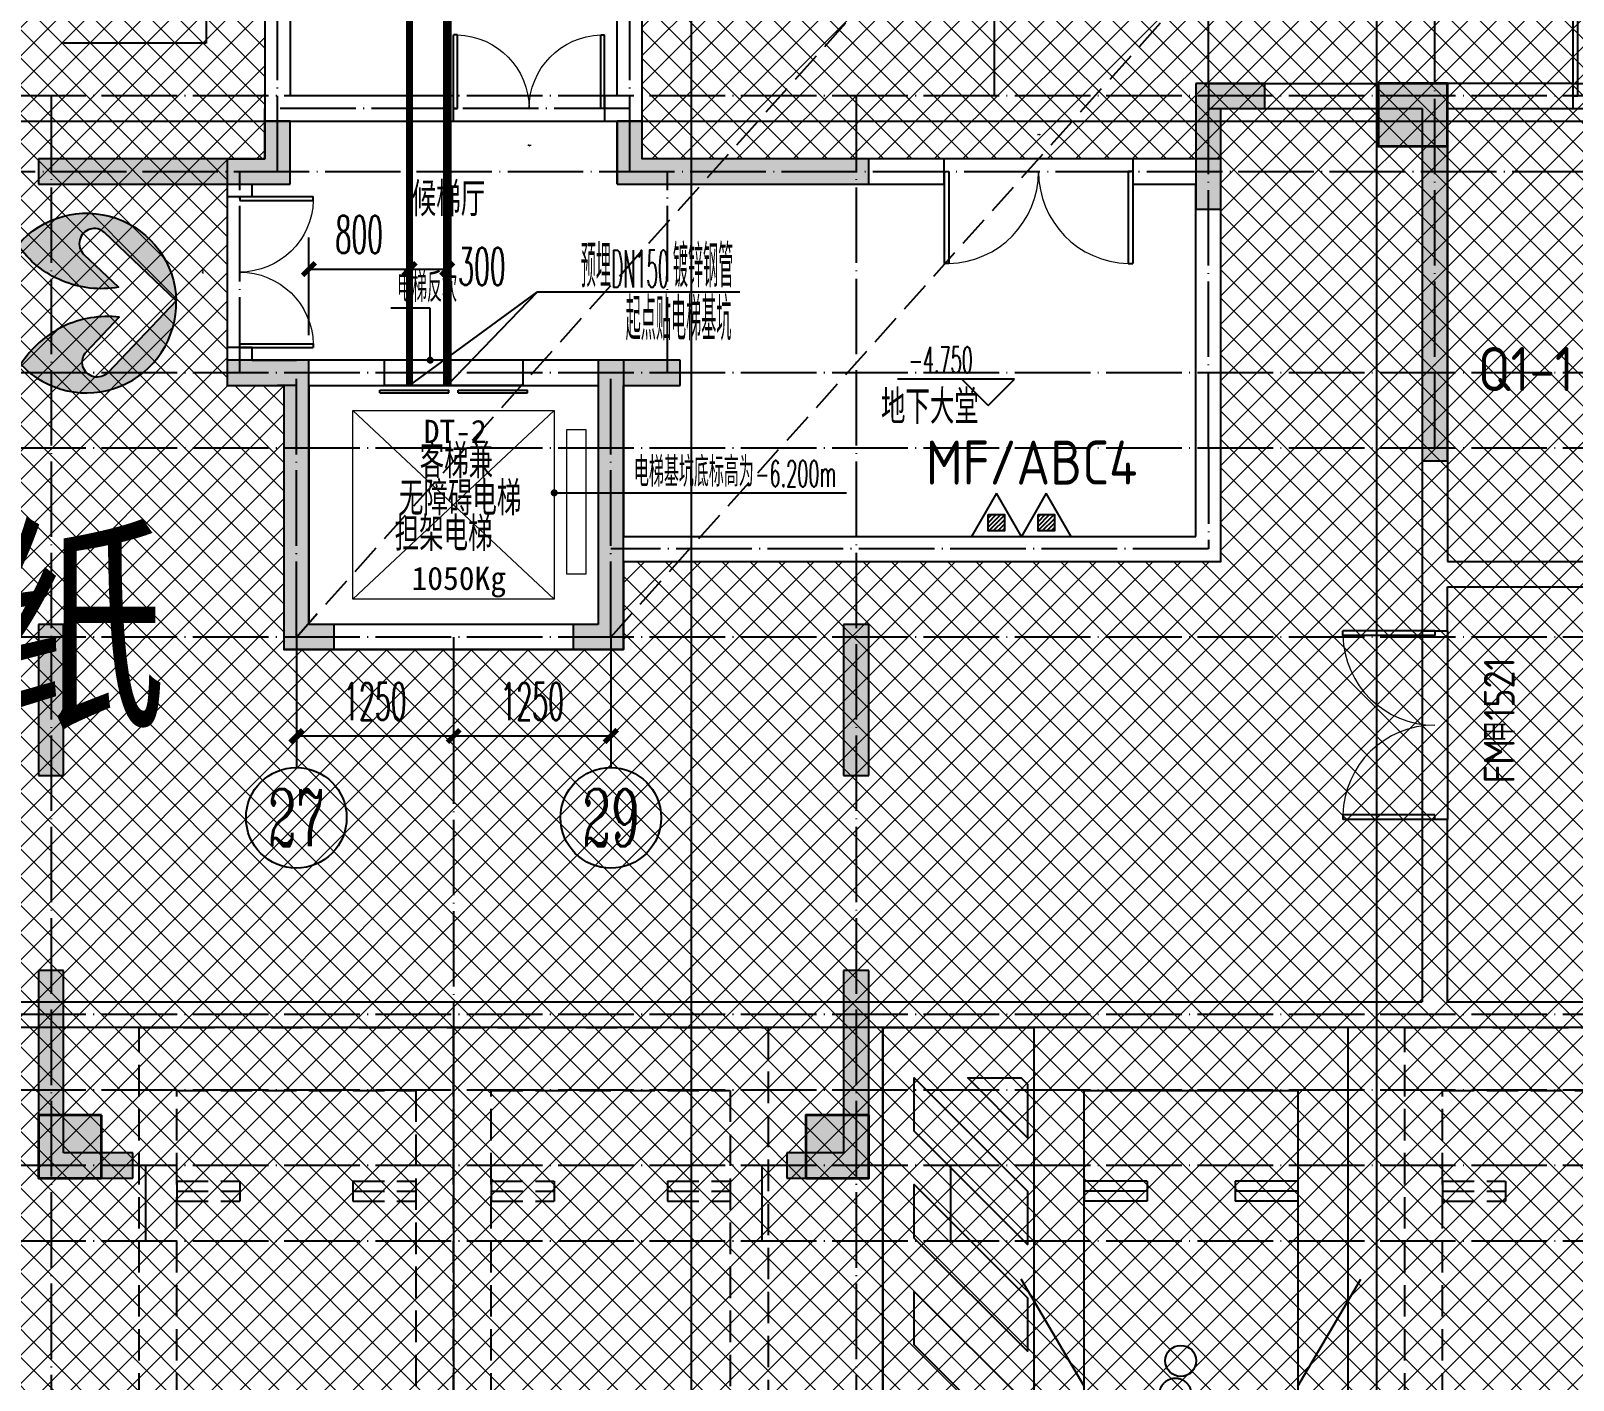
# Model space of a CAD drawing. Extents: x 27938 to 1507990, y 110129 to 923079.
# Drawn here: x 695050 to 707311, y 661256 to 671979 of the extents above; entities that cross this region are included whole.
import ezdxf
from ezdxf.enums import TextEntityAlignment as Align
from ezdxf.xclip import XClip

# ---------------------------------------------------------------- set-up
doc = ezdxf.new("R2010")
doc.units = 0
doc.header["$LTSCALE"] = 1000
doc.header["$MEASUREMENT"] = 0
doc.header["$XCLIPFRAME"] = 0
for name, pattern in [('__DASH', [0.35, 0.25, -0.1]), ('DASH', [0.35, 0.25, -0.1]), ('DOTE', [2.4200000000000004, 2, -0.2, 0.02, -0.2])]:
    doc.linetypes.add(name, pattern=pattern)
for name, color, linetype in [('----建筑底图', 8, 'Continuous'), ('0-R疏散口', 20, 'Continuous'), ('AXIS', 3, 'Continuous'), ('AXIS_TEXT', 7, 'Continuous'), ('COLUMN', 9, 'Continuous'), ('DIM_ELEV', 3, 'Continuous'), ('DIM_LEAD', 3, 'Continuous'), ('DIM_不分区消火栓', 1, 'Continuous'), ('DIM_废水', 31, 'Continuous'), ('DOOR_FIRE', 4, 'Continuous'), ('DOOR_FIRE_TEXT', 7, 'Continuous'), ('DOTE', 1, 'Continuous'), ('EQUIP_消防', 7, 'Continuous'), ('EQUIP_灭火器', 7, 'Continuous'), ('HS-A-停车位（标准）', 9, 'Continuous'), ('HS-A-停车场-无障碍', 85, 'Continuous'), ('HS-A-墙-砖', 2, 'Continuous'), ('PIPE-废水', 31, 'TG_F'), ('PUB_HATCH', 8, 'Continuous'), ('PUB_TEXT', 4, 'Continuous'), ('text', 7, 'Continuous'), ('TEXT_灭火器', 7, 'Continuous'), ('TWT_DIM', 3, 'Continuous'), ('WALL', 9, 'Continuous'), ('WINDOW', 4, 'Continuous'), ('疏散口', 20, 'Continuous')]:
    doc.layers.add(name, color=color, linetype=linetype)
for name, color, linetype, lineweight in [('3.5方案汇报，与郭总、侯月琴确定户型_t8$0$STAIR', 2, 'Continuous', 18), ('填充', 251, 'Continuous', 5), ('砼柱', 2, 'Continuous', 35)]:
    doc.layers.add(name, color=color, linetype=linetype, lineweight=lineweight)
doc.styles.add('_TCH_AXIS', font='COMPLEX', dxfattribs={"bigfont": 'GBCBIG'})
doc.styles.add('_TCH_DIM', font='SIMPLEX.shx', dxfattribs={"width": 0.7, "bigfont": 'GBCBIG.shx'})
doc.styles.add('_TCH_DIM_T3', font='SIMPLEX.shx', dxfattribs={"width": 0.4941176470588236, "bigfont": 'GBCBIG.shx'})
doc.styles.add('_TCH_WINDOW', font='SIMPLEX.shx', dxfattribs={"width": 0.7, "height": 3.5, "bigfont": 'GBCBIG.shx'})
doc.styles.add('COMPLEX', font='COMPLEX')
doc.styles.get("Standard").update_dxf_attribs({"font": 'gbenor.shx', "bigfont": 'gbcbig.shx'})
doc.styles.add('TG_LINETYPE', font='SIMPLEX', dxfattribs={"width": 0.8, "height": 3, "bigfont": 'HZTXT'})
doc.styles.add('黑体', font='simhei.ttf')
doc.linetypes.add('TG_F', pattern='A,2,-0.3,["F",TG_LINETYPE,S=0.1,R=0,X=-0.23,Y=-0.15],0', length=2.3)
doc.dimstyles.new('_TCH_ARCH&&100', dxfattribs={"dimtxt": 297.5, "dimasz": 100, "dimexe": 250, "dimexo": 300, "dimgap": 126.25, "dimtad": 1, "dimdec": 0, "dimzin": 0, "dimdsep": 46, "dimtxsty": '_TCH_DIM_T3', "dimblk": 'ARCHTICK', "dimcen": 0.09, "dimclrt": 4, "dimazin": 2, "dimtfac": 1, "dimtdec": 0, "dimtix": 1, "dimtmove": 2, "dimatfit": 3, "dimfxl": 100, "dimtolj": 1, "dimtzin": 0, "dimarcsym": 0})
doc.dimstyles.new('_TWT_ARCH&&100', dxfattribs={"dimtxt": 297.5, "dimasz": 100, "dimexe": 250, "dimexo": 300, "dimgap": 126.25, "dimtad": 1, "dimdec": 0, "dimzin": 0, "dimdsep": 46, "dimtxsty": '_TCH_DIM_T3', "dimblk": 'ARCHTICK', "dimcen": 0.09, "dimclrt": 7, "dimazin": 2, "dimtfac": 1, "dimtdec": 0, "dimtix": 1, "dimtmove": 2, "dimatfit": 3, "dimfxl": 1, "dimtolj": 1, "dimtzin": 0, "dimarcsym": 0})

# ---------------------------------------------------------------- blocks, each defined once
blk = doc.blocks.new('A$C25A378E3')
at = {"layer": 'HS-A-停车位（标准）', "color": 0, "linetype": 'DASH'}
for p, q in [((299.9288666398497, 4280.200665866025), (299.9276344913524, 4120.200664976728)), ((299.9282505712472, 4200.200665451237), (799.9279646449722, 4200.00894667895)), ((299.9288666398497, 4280.200665866025), (799.9285807174165, 4280.00894703425)), ((799.9285807174165, 4280.00894703425), (799.9273485837039, 4120.008946264163)), ((1699.929113851395, 4280.193678615266), (1699.927881702897, 4120.19367778569)), ((1699.928497782676, 4200.193678200361), (2199.928211856517, 4200.001959428308)), ((1699.929113851395, 4280.193678615266), (2199.928827928961, 4280.001959843212)), ((2199.928827928961, 4280.001959843212), (2199.927595795365, 4120.001958953799)), ((299.9276344913524, 4120.200664976728), (799.9273485837039, 4120.008946264163)), ((1699.927881702897, 4120.19367778569), (2199.927595795365, 4120.001958953799)), ((300.0205537431175, 1700.046125917463), (-199.9740653929766, 2550.049336581258)), ((2200.020893819514, 1700.035927985562), (2700.026429273654, 2550.032717227354))]:
    blk.add_line(p, q, dxfattribs=at)
for points in [[(1.164153218269348e-10, 5499.999999999884), (2499.999999842257, 5499.971898506512), (2499.938176556607, -0.02810114610474557), (-0.06182328553404659, 3.472669050097466e-07)], [(299.9943796824664, 4999.996627852321), (2199.994379562442, 4999.975270717288), (2199.938176575466, -0.02472896687686443), (299.9381766954903, -0.003371831844560802)]]:
    blk.add_lwpolyline(points, close=True, dxfattribs=at)
blk = doc.blocks.new('无障碍车位')
at = {"layer": 'HS-A-停车场-无障碍', "color": 0}
for p, q in [((-1999.966370833223, 3549.95805993129), (-2499.949424952152, 2699.948046519305)), ((-299.9660310738254, 3549.994108829531), (200.0510692202952, 2700.004122582497)), ((-1999.966370833223, 2549.953937348793), (-2499.949424952152, 1699.943923936924)), ((-299.9660310738254, 2549.989986246917), (200.0510692202952, 1699.999999999884)), ((-1999.921941989567, 1079.803519832552), (-1499.922230551136, 1080.002041477826)), ((-1999.918532912969, 919.8035190157825), (-1999.921941989567, 1079.803519832552)), ((-1999.920237447601, 999.8035194261465), (-1499.920526024303, 1000.002041067695)), ((-1499.918821489671, 920.0020406610565), (-1499.922230551136, 1080.002041477826)), ((-799.9216950030532, 1079.82955514791), (-299.9219835650874, 1080.028076793067)), ((-799.9182859263383, 919.8295543311397), (-799.9216950030532, 1079.82955514791)), ((-799.9199904612033, 999.8295547415037), (-299.920279037673, 1000.028076382936)), ((-299.9185745030409, 920.0280759762973), (-299.9219835650874, 1080.028076793067)), ((-1999.918532912969, 919.8035190157825), (-1499.918821489671, 920.0020406610565)), ((-799.9182859263383, 919.8295543311397), (-299.9185745030409, 920.0280759762973))]:
    blk.add_line(p, q, dxfattribs=at)
for points in [[(1300.000000000582, -299.9998376182048), (1300.000000000582, 5200.000162381679), (-2399.999999939115, 5199.993991851457), (-2399.999999938766, -300.0060081484262)], [(-299.999999939464, 5199.993991850992), (-299.9999999396969, 199.9939918509917), (-1999.99999993958, 199.9939918511081), (-1999.999999939697, 5199.993991850992)], [(100.0000000608852, 5199.999999999069), (1300.000000000233, 5200.000162381679), (1300.000000000349, -299.9998376180883), (100.0000000607688, -300.0000000008149)]]:
    blk.add_lwpolyline(points, close=True, dxfattribs=at)
for points in [[(150.0000000002328, 4394.112549694837), (150.0000000002328, 4799.999999999534), (168.3766184075503, 4799.999999999534), (1050.000000000233, 3918.376618406968), (1050.000000000233, 3494.112549694953), (150.0000000002328, 4394.112549694837)], [(592.640687119565, 4799.999999999534), (1016.90475583158, 4799.999999999418), (1050.000000000466, 4766.904755830765), (1050.000000000233, 4342.640687118634), (592.640687119565, 4799.999999999534)], [(150.0000000001164, 3545.584412270924), (150.0000000002328, 3969.848480983172), (1050.000000000233, 3069.848480982939), (1050.000000000233, 2645.584412271157), (150.0000000001164, 3545.584412270924)], [(150.0000000004657, 2697.05627484736), (150.0000000003492, 3121.320343559142), (1050.000000000466, 2221.320343559142), (1050.000000000233, 1797.056274847244), (150.0000000004657, 2697.05627484736)], [(150.0000000001164, 1848.528137423331), (150.0000000002328, 2272.792206135578), (1050.000000000233, 1372.792206135346), (1050.000000000233, 948.5281374235637), (150.0000000001164, 1848.528137423331)], [(150.0000000004657, 999.9999999997672), (150.0000000002328, 1424.264068711549), (1050.000000000466, 524.2640687114326), (1050.000000000233, 99.99999999965075), (150.0000000004657, 999.9999999997672)], [(150.0000000003492, 151.4718625757378), (150.0000000002328, 575.7359312875196), (625.7359312883345, 99.99999999953434), (201.4718625766691, 99.99999999953434), (150.0000000003492, 151.4718625757378)]]:
    blk.add_lwpolyline(points, dxfattribs=at)
for points in [[(-1645.914368988131, 3073.279146465939, 0.3176989922475349), (-1551.65021979122, 3006.659832141828), (-1207.498265077826, 3006.659832141828), (-1190.383440391626, 2876.659832141595), (-1412.411826837342, 2876.659832141828, 0.9999999999999999), (-1412.411826837226, 2746.659832141944), (-1173.268615705194, 2746.659832141828), (-1154.208266746136, 2601.882108147489, 0.9999999999999997), (-896.4326027601492, 2635.818917904515), (-959.0851750035072, 3111.712451194646, 0.3763733494003915), (-1058.229661162943, 3198.659832141828), (-1524.821601287345, 3198.659832141828), (-1657.687476292718, 3573.861488626804, 1), (-1804.739548971644, 3521.787618779112), (-1645.91436890047, 3073.27914621844)], [(-874.3033266931307, 2774.182281254092, 1.763575196078509), (-1516.949411830516, 3238.659832141944), (-1416.467538945493, 3238.659832141828, -1.66239982742272), (-888.017833360238, 2878.354301649495), (-874.3033266961575, 2774.182281252695)]]:
    blk.add_lwpolyline(points, format="xyb", dxfattribs=at)
blk.add_circle((-1067.861835873104, 2349.211395052844), 123, dxfattribs=at)
blk = doc.blocks.new('GFDGFSDFGD')
at = {"layer": 'PUB_HATCH'}
for points in [[(464566.5323886855, 373023.7243817647), (464016.6169796197, 373023.7242364523), (464016.6175497696, 372023.7232685714), (464216.6167312602, 372023.7239847798), (464216.6166784351, 372823.7236273639), (464566.5323204177, 372823.7234225881)], [(465466.6143274726, 373023.7242148577), (465466.6143274726, 372823.7242148577), (465816.6143274726, 372823.7242148577), (465816.6143262736, 370023.7242154307), (466016.6143262736, 370023.7242154307), (466016.6143274726, 373023.7242148577)], [(454816.4091137983, 372423.1719372816), (454816.6251555523, 372223.9949703271), (456816.6213764995, 372223.9953519432), (456816.6237901542, 372723.9945990114), (456616.6241849233, 372723.9945462113), (456616.6244225956, 372423.9929713549), (455016.6257646407, 372423.9946691427)], [(461416.8400053843, 372423.1719372816), (461216.6233545418, 372423.9946691427), (459616.624696587, 372423.9929713549), (459616.6249342076, 372723.9945463392), (459416.6253290299, 372723.9945991393), (459416.627742683, 372223.9953519432), (461416.6239636303, 372223.9949703271)], [(456966.6242620276, 370823.7242364994), (456316.6235069988, 370823.7237810019), (456316.6235069988, 370623.723500697), (456766.6242620276, 370623.7242364994), (456766.6242608383, 368523.7281418327), (457166.6242608383, 368523.7281418327), (457166.6242608383, 368723.7281418327), (456966.6242609706, 368723.7281418327)], [(459266.6248586276, 370823.7242366532), (459266.6248596846, 368723.7281419866), (459066.6248598169, 368723.7281419866), (459066.6248598169, 368523.7281419866), (459466.6248598169, 368523.7281419866), (459466.6248586276, 370623.7242366532), (459916.6256136564, 370623.7235008508), (459916.6256136564, 370823.7237811558)], [(454816.6362339624, 368723.7167763724), (454816.6362308792, 367523.7257141294), (455016.6362343028, 367523.7239626549), (455016.6362342408, 368723.7167764931)], [(461416.6128852202, 368723.7167772611), (461216.6128849418, 368723.7167773817), (461216.612884902, 367523.7239627372), (461416.6128882723, 367523.7257142118)], [(455566.6242600596, 364323.7167685809), (455566.6242600596, 364523.7167686031), (455016.6362331249, 364523.716768596), (455016.6362338481, 365973.7087143213), (454816.6362338791, 365973.7087143213), (454816.6362331249, 364323.716768596)], [(460766.6248591364, 364323.7167694721), (461416.6128860577, 364323.7167694846), (461416.6128853034, 365973.7087152099), (461216.6128853345, 365973.7087152099), (461216.6128860577, 364523.7167694846), (460766.6248591364, 364523.7167695148)]]:
    blk.add_hatch(color=0, dxfattribs=at).paths.add_polyline_path(points)
at = {"layer": 'COLUMN', "color": 0}
for p, q in [((464566.5323886855, 373023.7243817647), (464016.6169796197, 373023.7242364523)), ((464016.6169796197, 373023.7242364523), (464016.6175497696, 372023.7232685714)), ((464566.5323204177, 372823.7234225881), (464566.5323886855, 373023.7243817647)), ((465466.6143274726, 373023.7242148577), (465466.6143274726, 372823.7242148577)), ((466016.6143274726, 373023.7242148577), (465466.6143274726, 373023.7242148577)), ((466016.6143262736, 370023.7242154307), (466016.6143274726, 373023.7242148577)), ((456816.6237901542, 372723.9945990114), (456616.6241849233, 372723.9945462113)), ((456616.6241849233, 372723.9945462113), (456616.6244225956, 372423.9929713549)), ((456816.6213764995, 372223.9953519432), (456816.6237901542, 372723.9945990114)), ((459616.6249342076, 372723.9945463392), (459416.6253290299, 372723.9945991393)), ((459416.6253290299, 372723.9945991393), (459416.627742683, 372223.9953519432)), ((459616.624696587, 372423.9929713549), (459616.6249342076, 372723.9945463392)), ((464216.6167312602, 372023.7239847798), (464216.6166784351, 372823.7236273639)), ((464216.6166784351, 372823.7236273639), (464566.5323204177, 372823.7234225881)), ((465466.6143274726, 372823.7242148577), (465816.6143274726, 372823.7242148577)), ((465816.6143274726, 372823.7242148577), (465816.6143262736, 370023.7242154307)), ((455016.6257646407, 372423.9946691427), (454816.4091137983, 372423.1719372816)), ((454816.4091137983, 372423.1719372816), (454816.6251555523, 372223.9949703271)), ((456616.6244225956, 372423.9929713549), (455016.6257646407, 372423.9946691427)), ((461216.6233545418, 372423.9946691427), (459616.624696587, 372423.9929713549)), ((461416.8400053843, 372423.1719372816), (461216.6233545418, 372423.9946691427)), ((461416.6239636303, 372223.9949703271), (461416.8400053843, 372423.1719372816)), ((454816.6251555523, 372223.9949703271), (456816.6213764995, 372223.9953519432)), ((459416.627742683, 372223.9953519432), (461416.6239636303, 372223.9949703271)), ((464016.6175497696, 372023.7232685714), (464216.6167312602, 372023.7239847798)), ((456966.6242620276, 370823.7242364994), (456316.6235069988, 370823.7237810019)), ((456316.6235069988, 370823.7237810019), (456316.6235069988, 370623.723500697)), ((456966.6242609706, 368723.7281418327), (456966.6242620276, 370823.7242364994)), ((459266.6248586276, 370823.7242366532), (459266.6248596846, 368723.7281419866)), ((459916.6256136564, 370823.7237811558), (459266.6248586276, 370823.7242366532)), ((459916.6256136564, 370623.7235008508), (459916.6256136564, 370823.7237811558)), ((456316.6235069988, 370623.723500697), (456766.6242620276, 370623.7242364994)), ((456766.6242620276, 370623.7242364994), (456766.6242608383, 368523.7281418327)), ((459466.6248598169, 368523.7281419866), (459466.6248586276, 370623.7242366532)), ((459466.6248586276, 370623.7242366532), (459916.6256136564, 370623.7235008508)), ((465816.6143262736, 370023.7242154307), (466016.6143262736, 370023.7242154307)), ((454816.6362339624, 368723.7167763724), (454816.6362308792, 367523.7257141294)), ((455016.6362342408, 368723.7167764931), (454816.6362339624, 368723.7167763724)), ((455016.6362343028, 367523.7239626549), (455016.6362342408, 368723.7167764931)), ((457166.6242608383, 368723.7281418327), (456966.6242609706, 368723.7281418327)), ((457166.6242608383, 368523.7281418327), (457166.6242608383, 368723.7281418327)), ((459266.6248596846, 368723.7281419866), (459066.6248598169, 368723.7281419866)), ((459066.6248598169, 368723.7281419866), (459066.6248598169, 368523.7281419866)), ((461416.6128852202, 368723.7167772611), (461216.6128849418, 368723.7167773817)), ((461216.6128849418, 368723.7167773817), (461216.612884902, 367523.7239627372)), ((461416.6128882723, 367523.7257142118), (461416.6128852202, 368723.7167772611)), ((456766.6242608383, 368523.7281418327), (457166.6242608383, 368523.7281418327)), ((459066.6248598169, 368523.7281419866), (459466.6248598169, 368523.7281419866)), ((454816.6362308792, 367523.7257141294), (455016.6362343028, 367523.7239626549)), ((461216.612884902, 367523.7239627372), (461416.6128882723, 367523.7257142118)), ((455016.6362338481, 365973.7087143213), (454816.6362338791, 365973.7087143213)), ((454816.6362338791, 365973.7087143213), (454816.6362331249, 364323.716768596)), ((455016.6362331249, 364523.716768596), (455016.6362338481, 365973.7087143213)), ((461416.6128853034, 365973.7087152099), (461216.6128853345, 365973.7087152099)), ((461216.6128853345, 365973.7087152099), (461216.6128860577, 364523.7167694846)), ((461416.6128860577, 364323.7167694846), (461416.6128853034, 365973.7087152099)), ((455566.6242600596, 364523.7167686031), (455016.6362331249, 364523.716768596)), ((455566.6242600596, 364323.7167685809), (455566.6242600596, 364523.7167686031)), ((461216.6128860577, 364523.7167694846), (460766.6248591364, 364523.7167695148)), ((460766.6248591364, 364523.7167695148), (460766.6248591364, 364323.7167694721)), ((454816.6362331249, 364323.716768596), (455566.6242600596, 364323.7167685809)), ((460766.6248591364, 364323.7167694721), (461416.6128860577, 364323.7167694846))]:
    blk.add_line(p, q, dxfattribs=at)
blk = doc.blocks.new('A$C1DD019F9')
at = {"layer": '疏散口'}
h = blk.add_hatch(color=0, dxfattribs=at)
edge = h.paths.add_edge_path()
edge.add_line((1657.837590239942, 3315.723901660649), (367.3306208625436, 2025.216944172512))
edge.add_arc((562.7390984487897, 1829.808464785995), 276.3493204781321, 134.999999736071, 315.0000450135555)
edge.add_line((758.1477304548025, 1634.400139819365), (1381.488251060247, 2257.740654682275))
edge.add_arc((-487.2515846193137, 1989.868379143272), 1887.841129295078, -24.12321173134552, 8.157426411511608, ccw=False)
edge.add_arc((-487.2518275084583, 1989.868449001487), 1887.841379523462, 303.5961554791981, 335.8767893464231, ccw=False)
edge.add_arc((1657.83757689014, 1657.627985069564), 1658.095916591085, 89.99999953869542, 228.4172749558772, ccw=False)
h = blk.add_hatch(color=0, dxfattribs=at)
edge = h.paths.add_edge_path()
edge.add_line((1657.837590239942, 3315.723901660649), (2948.344559617341, 2025.216944172512))
edge.add_arc((2752.936082031095, 1829.808464785995), 276.3493204781321, -135.00004501355562, 45.000000263928996, ccw=False)
edge.add_line((2557.527450025082, 1634.400139819365), (1934.186929419636, 2257.740654682275))
edge.add_arc((3802.926765099197, 1989.868379143272), 1887.841129295078, 171.8425735884883, 204.1232117313454)
edge.add_arc((3802.927007988342, 1989.868449001489), 1887.841379523464, 204.123210653577, 236.403844520802)
edge.add_arc((1657.837603589745, 1657.627985069564), 1658.095916591085, 311.5827250441228, 450.0000004613047)
at = {"layer": '疏散口', "color": 0}
for points in [[(1657.837590239942, 3315.723901660649), (367.3306208625437, 2025.216944172512, 1.000000395120669), (758.1477304548025, 1634.400139819365), (1381.488251060247, 2257.740654682275, -0.1417897514410627), (1235.721885070204, 1218.307265423704, -0.141789732410033), (557.3581269979476, 417.3751685111782, -0.6899650482418342), (1657.837590239942, 3315.723901660649)], [(1657.837590239942, 3315.723901660649), (2948.344559617341, 2025.216944172512, -1.000000395120669), (2557.527450025082, 1634.400139819365), (1934.186929419636, 2257.740654682275, 0.1417897514410627), (2079.953295409679, 1218.307265423704, 0.141789732410033), (2758.317053481937, 417.3751685111782, 0.6899650482418342), (1657.837590239942, 3315.723901660649)]]:
    blk.add_lwpolyline(points, format="xyb", close=True, dxfattribs=at)
blk = doc.blocks.new('$DorLib2D$00000002')
at = {"color": 0}
for p, q in [((-0.5, -5.684341886080802e-17), (-0.5000000000000007, 0.4875)), ((-0.4750000000000007, 0.4875), (-0.5000000000000007, 0.4875)), ((-0.475, -2.842170943040401e-17), (-0.4750000000000007, 0.4875)), ((0.475, -2.842170943040401e-17), (0.4750000000000007, 0.4875)), ((0.4750000000000007, 0.4875), (0.5000000000000007, 0.4875)), ((0.5, -5.684341886080802e-17), (0.5000000000000007, 0.4875)), ((-0.5, -5.684341886080802e-17), (-0.475, -2.842170943040401e-17)), ((0.5, -5.684341886080802e-17), (0.475, -2.842170943040401e-17))]:
    blk.add_line(p, q, dxfattribs=at)
at = {"color": 0, "lineweight": 13}
for centre, start, end in [((-0.4875, -4.263256414560601e-17), 0, 88.53071641864632), ((0.4875, -4.263256414560601e-17), 91.4692835813537, 180)]:
    blk.add_arc(centre, 0.4875, start, end, dxfattribs=at)
blk = doc.blocks.new('$DORLIB2D$00000127')
at = {"color": 0}
for points in [[(-0.5333333333328483, 0.7948983154366971), (-0.5333333333328483, 0.690405644187237)], [(-0.03333333333284827, 0.7948983154366971), (-0.5333333333328483, 0.7948983154366971)], [(-0.03333333333284827, 0.7948983154366971), (-0.03333333333284827, 0.690405644187237)], [(0.5333333333328483, 0.7948983154366971), (0.03333333333284827, 0.7948983154366971)], [(0.03333333333284827, 0.7948983154366971), (0.03333333333284827, 0.690405644187237)], [(0.5333333333328483, 0.7948983154366971), (0.5333333333328483, 0.690405644187237)], [(-0.03333333333284827, 0.690405644187237), (-0.5333333333328483, 0.690405644187237)], [(0.5333333333328483, 0.690405644187237), (0.03333333333284827, 0.690405644187237)], [(0.5, 0.4999999999999858), (-0.5, 0.4999999999999858)]]:
    blk.add_lwpolyline(points, dxfattribs=at)
blk = doc.blocks.new('A$C74D73064')
at = {"layer": 'PUB_HATCH'}
for points in [[(-24682.58694435784, 62022.2538045363), (-25232.58694435784, 62022.2538045363), (-25232.58694435784, 61522.2538045363), (-24682.58694435784, 61522.2538045363)], [(-35382.58694435784, 53822.2538045363), (-35882.58694435784, 53822.2538045363), (-35882.58694435784, 53322.2538045363), (-35382.58694435784, 53322.2538045363)], [(-29282.58694435784, 53822.2538045363), (-29782.58694435784, 53822.2538045363), (-29782.58694435784, 53322.2538045363), (-29282.58694435784, 53322.2538045363)]]:
    blk.add_hatch(color=0, dxfattribs=at).paths.add_polyline_path(points)
at = {"layer": '填充'}
h = blk.add_hatch(dxfattribs=at)
h.set_pattern_fill('ANSI37', color=0, scale=100, style=0)
h.set_pattern_definition([(45, (-58932.59737397294, 57522.26104246161), (-112.2532015133644, 112.2532015133644), []), (135, (-58932.59737397294, 57522.26104246161), (-112.2532015133644, -112.2532015133644), [])])
h.paths.add_polyline_path([(-28582.20772475161, 63622.2570350687), (-28582.20890245802, 65922.252540029), (-31082.20886589878, 65922.25773966254), (-31082.20886430296, 67422.25669230393), (-34082.20887118683, 67422.25669230393), (-34082.5505323289, 61422.52727940516), (-34382.55262216722, 61422.52582009928), (-34382.55222541018, 59622.25773173547), (-33932.5515145692, 59622.2577317995), (-33932.55151562626, 57522.26104230864), (-31232.5515145688, 57522.26104231901), (-31232.55151457246, 58222.25803410448), (-26482.5588239741, 58222.25908061885), (-26482.55882388545, 61422.52588570467), (-31082.54780066613, 61422.5036801016), (-31082.20886828407, 63622.25710920373)], flags=16)
h.paths.add_polyline_path([(-59182.59378983884, 67422.25693499309), (-59182.60076967761, 66022.25774936203), (-61682.59744094015, 66022.25774936262), (-61682.59688383213, 63622.25835219189), (-59082.59691299131, 63622.25281810621), (-59082.59639067558, 61422.52727955813), (-59382.5984805139, 61422.52582025225), (-59382.59808375686, 59622.25773188844), (-58932.59737291589, 59622.25773195247), (-58932.59737397294, 57522.26104246161), (-56232.59737291548, 57522.26104247198), (-56232.59737291915, 58222.25803425745), (-51482.60468232079, 58222.25908077182), (-51482.60468223214, 61422.52588585764), (-56082.59365901281, 61422.50368025457), (-56082.58671280812, 67422.25358231028)], flags=16)
h.paths.add_polyline_path([(-72082.59762963868, 70322.25773198775), (-18082.61076209735, 70322.25773198775), (-18082.61076209735, 50822.25773316459), (-72082.59762963868, 50822.25773316459)])
at = {"color": 0}
blk.add_lwpolyline([(-28582.20772475161, 63622.2570350687), (-28582.20890245802, 65922.252540029), (-31082.20886589878, 65922.25773966254), (-31082.20886430296, 67422.25669230393), (-34082.20887118683, 67422.25669230393), (-34082.5505323289, 61422.52727940516), (-34382.55262216722, 61422.52582009928), (-34382.55222541018, 59622.25773173547), (-33932.5515145692, 59622.2577317995), (-33932.55151562626, 57522.26104230864), (-31232.5515145688, 57522.26104231901), (-31232.55151457246, 58222.25803410448), (-26482.5588239741, 58222.25908061885), (-26482.55882388545, 61422.52588570467), (-31082.54780066613, 61422.5036801016), (-31082.20886828407, 63622.25710920373)], close=True, dxfattribs=at)
at = {"layer": '3.5方案汇报，与郭总、侯月琴确定户型_t8$0$STAIR', "color": 0}
for p, q in [((-31782.59942776611, 59422.4113502705), (-33382.59942776657, 57922.4113502719)), ((-33382.59942776657, 59422.4113502705), (-31782.59942776611, 57922.4113502719))]:
    blk.add_line(p, q, dxfattribs=at)
for points in [[(-33382.59942776657, 57922.4113502719), (-33382.59942776657, 59422.4113502705), (-31782.59942776611, 59422.4113502705), (-31782.59942776611, 57922.4113502719)], [(-31682.59942777565, 58122.41135038738), (-31682.59942777565, 59272.41135038785), (-31532.59942777286, 59272.41135038785), (-31532.59942777286, 58122.41135038738)]]:
    blk.add_lwpolyline(points, close=True, dxfattribs=at)
at = {"layer": 'DIM_ELEV', "color": 0}
for p, q in [((-28122.3361645781, 59672.12280291074), (-29053.22482609423, 59672.12280291074)), ((-28332.3361645781, 59462.12280291074), (-28542.3361645781, 59672.12280291074)), ((-28332.3361645781, 59462.12280291074), (-28122.3361645781, 59672.12280291074))]:
    blk.add_line(p, q, dxfattribs=at)
at = {"layer": 'DIM_LEAD', "color": 0}
for p, q in [((-32768.56522463879, 60235.08903842571), (-33080.63157906472, 60235.08903842571)), ((-32768.56522463798, 59822.48805989756), (-32768.56522463879, 60235.08903842571)), ((-31782.40549289569, 58768.37782735389), (-31580.32649118191, 58767.87782735389)), ((-31580.32649118191, 58767.87782735389), (-29460.3264911819, 58767.87782735389))]:
    blk.add_line(p, q, dxfattribs=at)
at = {"layer": 'DIM_LEAD', "color": 0, "const_width": 28}
for points in [[(-32768.56522463795, 59808.48805989756, 1), (-32768.56522463801, 59836.48805989756, 1)], [(-31796.40545004146, 58768.41246716562, 1), (-31768.40553574992, 58768.34318754217, 1)]]:
    blk.add_lwpolyline(points, format="xyb", close=True, dxfattribs=at)
at = {"layer": 'DOOR_FIRE', "color": 0}
for p, q in [((-23682.61424032796, 62022.40135075094), (-22182.61424032796, 62022.40135075094)), ((-23682.61424032796, 61822.40135075094), (-22182.61424032796, 61822.40135075094)), ((-24882.60790504282, 57672.25374701701), (-24882.60790504282, 56172.25374701701)), ((-24682.60790504282, 57672.25374701701), (-24682.60790504282, 56172.25374701701))]:
    blk.add_line(p, q, dxfattribs=at)
at = {"layer": 'DOTE', "color": 0}
for p, q in [((-30694.96489887033, 128076.6066358481), (-30694.96489887033, 3986.254199284944)), ((-25244.96489887015, 128076.6066358481), (-25244.96489887015, 3986.254199284944)), ((186069.1586907371, 61719.25646165141), (-82096.49317365023, 61719.25646165141)), ((186069.1586907378, 54519.25646165141), (-82096.49317365023, 54519.25646165141))]:
    blk.add_line(p, q, dxfattribs=at)
at = {"layer": 'DOTE', "color": 0, "linetype": 'DOTE', "ltscale": 0.3}
for p, q in [((-31182.39498389279, 61822.24291315628), (-33982.39551288699, 61822.24495479488)), ((-26582.40312129789, 59122.25949947792), (-26582.40312362998, 58322.25957466534)), ((-26582.40312132926, 58322.25957466534), (-31332.20887227438, 58322.25958851143))]:
    blk.add_line(p, q, dxfattribs=at)
at = {"layer": 'HS-A-墙-砖', "color": 0}
for p, q in [((-26582.57424960495, 62022.40135075094), (-24782.60790504084, 62022.40135075094)), ((-26582.57424960495, 62022.40135075094), (-26582.57424960495, 61822.40135075094)), ((-23682.61424032807, 62022.40135075098), (-24782.60790504084, 62022.40135075094)), ((-23682.61424032807, 61822.40135075099), (-23682.61424032807, 62022.40135075098)), ((-26582.57424960495, 61822.40135075094), (-24882.60790504079, 61822.40135075086)), ((-24882.60790504079, 61822.40135075086), (-24882.60790504079, 58122.40135075094)), ((-24682.60790504079, 61822.40135075099), (-24682.60790504079, 58222.40135075094)), ((-24682.60790504079, 61822.40135075099), (-23682.61424032807, 61822.40135075099)), ((-24882.60790504282, 58122.40135075082), (-24882.6079050428, 57672.25374701709)), ((-24682.60790504079, 58222.40135075094), (-21582.64323880071, 58222.40135075094)), ((-24682.60790504282, 57672.25374701708), (-24682.60790504282, 58022.40135075093)), ((-24682.60790504282, 58022.40135075093), (-21482.64323880069, 58022.40135075094)), ((-24882.6079050428, 57672.25374701709), (-24682.60790504282, 57672.25374701708)), ((-24682.60790504282, 56172.25374701708), (-24882.60790504282, 56172.25374701709)), ((-24882.60790504282, 56172.25374701709), (-24882.60790504286, 54722.25380455096)), ((-24682.60790504282, 54722.25380455101), (-24682.60790504282, 56172.25374701708)), ((-52769.9648988707, 54722.25380455096), (-24882.60790504286, 54722.25380455096)), ((-24682.60790504282, 54722.25380455101), (-20782.60841211395, 54722.253804551)), ((-52569.96489887048, 54522.25380455097), (-24782.60790504288, 54522.25380455097)), ((-24782.60790504288, 54522.25380455097), (-20732.60841211397, 54522.25380455097))]:
    blk.add_line(p, q, dxfattribs=at)
at = {"layer": 'PIPE-废水', "color": 0, "linetype": 'DASH', "ltscale": 0.5, "const_width": 70}
blk.add_lwpolyline([(-32632.40549257916, 59622.41135025676), (-32632.40549257916, 63672.41135802795)], dxfattribs=at)
at = {"layer": 'PUB_HATCH', "color": 0}
for points in [[(-24682.58694435784, 62022.2538045363), (-25232.58694435784, 62022.2538045363), (-25232.58694435784, 61522.2538045363), (-24682.58694435784, 61522.2538045363)], [(-35382.58694435784, 53822.2538045363), (-35882.58694435784, 53822.2538045363), (-35882.58694435784, 53322.2538045363), (-35382.58694435784, 53322.2538045363)], [(-29282.58694435784, 53822.2538045363), (-29782.58694435784, 53822.2538045363), (-29782.58694435784, 53322.2538045363), (-29282.58694435784, 53322.2538045363)]]:
    blk.add_lwpolyline(points, close=True, dxfattribs=at)
at = {"layer": 'WALL', "color": 0}
for p, q in [((-34082.20887118838, 67422.25669350184), (-34082.20886909653, 61822.41273803917)), ((-33882.20887111363, 67222.25669350057), (-33882.20886913389, 61922.4126596018)), ((-31282.20887002484, 61922.41061796582), (-31282.20886818459, 63722.2571093005)), ((-31082.20887012704, 61822.41053949328), (-31082.20886828678, 63622.25710920191)), ((-32582.20887002269, 61922.41163878386), (-33882.20886913389, 61922.4126596018)), ((-32582.20902707161, 61722.41163878387), (-32582.20887002269, 61922.41163878386)), ((-31382.20887002305, 61922.41069649033), (-31382.20902707198, 61722.41069649035)), ((-31282.20887002484, 61922.41061796582), (-31382.20887002305, 61922.41069649033)), ((-34082.55445940093, 61422.4061099395), (-34082.55457707226, 61822.12620100112)), ((-31082.20887053679, 61421.70152736839), (-31082.20887012704, 61822.41053949328)), ((-33882.5545477183, 61722.41265987317), (-32582.20902707161, 61722.41163878387)), ((-33882.55440052436, 61222.40610993985), (-33882.5545477183, 61722.41265987317)), ((-31382.20902707198, 61722.41069649035), (-31282.2088702293, 61722.41061796575)), ((-31282.20887074124, 61221.70152736113), (-31282.2088702293, 61722.41061796575)), ((-34382.55653788611, 61422.4061099395), (-34382.5564718309, 61122.68313070343)), ((-34382.55653788611, 61422.4061099395), (-34082.55445940093, 61422.4061099395)), ((-28682.55153264293, 61421.70152745542), (-31082.20887053679, 61421.70152736839)), ((-28682.55153263567, 61221.70152745538), (-28682.55153264293, 61421.70152745542)), ((-26482.40311312735, 61421.70152753521), (-27182.55153264293, 61421.70152750982)), ((-27182.55153264293, 61421.70152750982), (-27182.55153263567, 61221.70152750978)), ((-26482.40312107431, 58321.70106648537), (-26482.40311312735, 61421.70152753521)), ((-34182.55647183082, 61122.68317478097), (-34182.55649380861, 61222.40610993985)), ((-34182.55649380861, 61222.40610993985), (-33882.55440052436, 61222.40610993985)), ((-31282.20887074124, 61221.70152736113), (-28682.55153263567, 61221.70152745538)), ((-27182.55153263567, 61221.70152750978), (-26682.4031136401, 61221.70152752795)), ((-26682.40312081796, 58421.70109093758), (-26682.4031136401, 61221.70152752795)), ((-34382.5564718309, 61122.68313070343), (-34182.55647183082, 61122.68317478097)), ((-34182.55620736552, 59922.68317478071), (-34382.55620736559, 59922.68313070317)), ((-34382.55620736559, 59922.68313070317), (-34382.55614112886, 59622.13704886515)), ((-34182.55618520645, 59822.13704886488), (-34182.55620736552, 59922.68317478071)), ((-34182.55618520645, 59822.13704886488), (-33982.20886831201, 59822.13704886497)), ((-33832.20887029223, 59822.25773198134), (-33982.20886831201, 59822.25773198134)), ((-33982.20886831201, 59822.13704886497), (-33832.55543028732, 59822.13704886497)), ((-33132.40549289584, 59822.25773198134), (-33832.20887029223, 59822.25773198134)), ((-33132.40549289584, 59622.25773198123), (-33132.40549289584, 59822.25773198134)), ((-31232.20887029232, 59822.25773198137), (-32032.40549289614, 59822.25773198136)), ((-32032.40549289614, 59822.25773198136), (-32032.40549289614, 59622.25773198123)), ((-31232.20887029232, 59822.25773198137), (-31232.20887029232, 58421.70219180189)), ((-34382.55614112886, 59622.13704886515), (-33982.20886831201, 59622.13704886497)), ((-33832.20887029223, 59622.25773198134), (-33982.20886831201, 59622.25773198134)), ((-33982.20886831201, 59622.13704886497), (-33932.20887029228, 59622.1370488653)), ((-33932.20887029228, 59622.1370488653), (-33932.20887029228, 57522.25773198138)), ((-33732.20887029228, 59622.25773198128), (-33132.40549289584, 59622.25773198123)), ((-33732.20887029228, 59622.25773198128), (-33732.20887029228, 57722.25773198138)), ((-32032.40549289614, 59622.25773198123), (-31432.20887029225, 59622.25773198128)), ((-31432.20887029225, 59622.25773198128), (-31432.20887029223, 58321.70221599774)), ((-31232.20887029232, 58421.70219180189), (-26682.40312081796, 58421.70109093758)), ((-31432.20887029223, 58321.70221599774), (-31432.20887029232, 57722.25773198137)), ((-26482.40312132926, 58222.25712633468), (-26482.40312107431, 58321.70106648534)), ((-31232.20887029218, 58221.70219180184), (-26682.40312133028, 58221.70109093752)), ((-31232.20887029218, 58221.70219180184), (-31232.20887029218, 57522.25773198137)), ((-26682.40312132926, 58222.25712684743), (-26682.40312133028, 58221.70109093752)), ((-26682.40312132926, 58222.25712684743), (-26482.40312132926, 58222.25712633468)), ((-31432.20887029232, 57722.25773198137), (-33732.20887029228, 57722.25773198138)), ((-31232.20887029218, 57522.25773198137), (-33932.20887029228, 57522.25773198138))]:
    blk.add_line(p, q, dxfattribs=at)
at = {"layer": 'WINDOW', "color": 0}
for p, q in [((-32032.40549289592, 59822.25773198134), (-33132.40549289592, 59822.25773198134)), ((-32032.40549289592, 59622.25773198134), (-33132.40549289592, 59622.25773198134))]:
    blk.add_line(p, q, dxfattribs=at)
at = {"layer": '填充', "color": 0}
blk.add_lwpolyline([(-28582.20772475161, 63622.2570350687), (-28582.20890245802, 65922.252540029), (-31082.20886589878, 65922.25773966254), (-31082.20886430296, 67422.25669230393), (-34082.20887118683, 67422.25669230393), (-34082.5505323289, 61422.52727940516), (-34382.55262216722, 61422.52582009928), (-34382.55222541018, 59622.25773173547), (-33932.5515145692, 59622.2577317995), (-33932.55151562626, 57522.26104230864), (-31232.5515145688, 57522.26104231901), (-31232.55151457246, 58222.25803410448), (-26482.5588239741, 58222.25908061885), (-26482.55882388545, 61422.52588570467), (-31082.54780066613, 61422.5036801016), (-31082.20886828407, 63622.25710920373)], close=True, dxfattribs=at)
at = {"layer": '砼柱', "color": 0, "lineweight": 35}
for points in [[(-24682.58694435784, 62022.2538045363), (-25232.58694435784, 62022.2538045363), (-25232.58694435784, 61522.2538045363), (-24682.58694435784, 61522.2538045363)], [(-35382.58694435784, 53822.2538045363), (-35882.58694435784, 53822.2538045363), (-35882.58694435784, 53322.2538045363), (-35382.58694435784, 53322.2538045363)], [(-29282.58694435784, 53822.2538045363), (-29782.58694435784, 53822.2538045363), (-29782.58694435784, 53322.2538045363), (-29282.58694435784, 53322.2538045363)]]:
    blk.add_lwpolyline(points, close=True, dxfattribs=at)
at = {"color": 169}
blk.add_blockref('GFDGFSDFGD', (-490699.1757764646, -311001.4670995241), dxfattribs=at)
at = {"layer": '0-R疏散口', "color": 169, "xscale": -0.4305656706515024, "yscale": 0.4305656706515024, "zscale": 0.4305656706515025, "rotation": 271.4259203059818}
blk.add_blockref('A$C1DD019F9', (-36196.91512734006, 59545.39987463458), dxfattribs=at)
at = {"layer": 'DOOR_FIRE', "color": 169, "xscale": -1500, "yscale": 1500, "zscale": 200}
blk.add_blockref('$DorLib2D$00000002', (-22932.61424032796, 61922.40135075094), dxfattribs=at)
at = {"layer": 'DOOR_FIRE', "color": 169, "xscale": -1500, "yscale": -1500, "zscale": 200, "rotation": 270}
blk.add_blockref('$DorLib2D$00000002', (-24782.60790504282, 56922.25374701701), dxfattribs=at)
at = {"layer": 'HS-A-停车位（标准）', "color": 169, "linetype": 'DASH', "rotation": 0.000644038787326284}
for p in [(-35082.5361481983, 49019.25646199891), (-32582.5361481983, 49019.2564619988), (-25019.90307558439, 49019.25646199891)]:
    blk.add_blockref('A$C25A378E3', p, dxfattribs=at)
at = {"layer": 'HS-A-停车场-无障碍', "color": 169, "rotation": 180}
blk.add_blockref('无障碍车位', (-27869.96489880915, 54219.25045350252), dxfattribs=at)
at = {"layer": 'WINDOW', "color": 169}
ref = blk.add_blockref('$DorLib2D$00000002', (-31982.2089485472, 61822.41116763711), dxfattribs=dict(at, xscale=-1200, yscale=1200, zscale=-1200, rotation=359.9999550087982))
ref.add_attrib('A', 'YFM1221', (-31990.81918056781, 61526.93570325279), dxfattribs={"layer": 'DOOR_FIRE_TEXT', "ltscale": 0.5, "height": 5.95, "rotation": 359.9999550087982, "style": '_TCH_WINDOW', "width": 0.4941176470588236})
ref = blk.add_blockref('$DorLib2D$00000002', (-27932.55153263937, 61321.70152748264), dxfattribs=dict(at, xscale=1500, yscale=1500, zscale=1500, rotation=180.000000002078))
ref.add_attrib('A', 'JFM1521', (-27940.88160487689, 61612.30573415048), dxfattribs={"layer": 'DOOR_FIRE_TEXT', "ltscale": 0.5, "height": 5.95, "rotation": 2.077970873368648e-09, "style": '_TCH_WINDOW', "width": 0.4941176470588236})
ref = blk.add_blockref('$DorLib2D$00000002', (-34282.55633959819, 60522.68315274199), dxfattribs=dict(at, xscale=1200, yscale=-1200, zscale=1200, rotation=90.0000126272882))
ref.add_attrib('A', 'JFM1221', (-34572.08133776238, 60514.35308893416), dxfattribs={"layer": 'DOOR_FIRE_TEXT', "ltscale": 0.5, "height": 5.95, "rotation": 90.0000126272882, "style": '_TCH_WINDOW', "width": 0.4941176470588236})
at = {"layer": 'WINDOW', "color": 169, "xscale": 1100, "yscale": 200, "zscale": 1100, "rotation": 180}
blk.add_blockref('$DORLIB2D$00000127', (-32582.40549289592, 59722.25773198134), dxfattribs=at)
at = {"layer": 'DIM_ELEV', "color": 0, "style": '_TCH_DIM', "width": 0.4941176470588236}
blk.add_text('-4.750', height=208.25, dxfattribs=at).set_placement((-28966.42482609423, 59721.12280291074))
at = {"layer": 'DIM_LEAD', "color": 0, "style": '_TCH_DIM'}
for s, height, width, p in [('电梯反坎', 236.3120567375886, 0.7, (-33031.63157906472, 60284.08903842571)), ('电梯基坑底标高为', 236.3120567375886, 0.7, (-31148.84564011807, 58816.87782735389)), ('-6.200m', 208.25, 0.4941176470588236, (-30185.5264911819, 58816.87782735389))]:
    blk.add_text(s, height=height, dxfattribs=dict(at, width=width)).set_placement(p)
at = {"layer": 'DOOR_FIRE_TEXT', "color": 0}
for s, height, p in [('1521', 245, (-24147.60790488165, 56957.22271864834)), ('甲', 236.3120567375886, (-24147.60790488165, 56785.20144205259)), ('FM', 245, (-24147.60790488165, 56458.53477538592))]:
    blk.add_text(s, height=height, rotation=90, dxfattribs=at).set_placement(p)
at = {"layer": 'PUB_TEXT', "color": 0}
for s, height, p in [('候梯厅', 270.0709219858156, (-32914.82786636718, 60966.83100318257)), ('Q1-1', 350, (-24439.76256217965, 59577.03709411505)), ('地下大堂', 270.0709219858156, (-29184.88777967205, 59315.67831224075)), ('客梯兼', 270.0709219858156, (-32851.72020645224, 58884.49215418659)), ('无障碍电梯', 270.0709219858156, (-33016.28911434714, 58588.72198627517)), ('担架电梯', 270.0709219858156, (-33050.72295479459, 58307.16327131283))]:
    blk.add_text(s, height=height, dxfattribs=at).set_placement(p)
at = {"layer": 'PUB_TEXT', "color": 0, "style": '黑体'}
for s, p in [('DT-2', (-32819.72248964052, 59164.6625694111)), ('1050Kg', (-32916.72248964052, 57996.99315000046))]:
    blk.add_text(s, height=184.0084388185654, dxfattribs=at).set_placement(p)
blk = doc.blocks.new('HFHFTHFD')
at = {"layer": 'DOTE', "color": 0, "linetype": 'DOTE', "ltscale": 0.3}
for p, q in [((456716.5787018152, 603949.0803065526), (456716.5787018152, 612948.8100463543)), ((459516.5787027521, 603949.0803065526), (459516.5787027522, 612948.8100463543)), ((462416.5787033328, 604548.8100388076), (462416.5787033596, 612948.8100463543)), ((464116.57870278, 601748.8100473222), (464116.5787021944, 612948.8100463543)), ((465916.5787028704, 601748.8100473222), (465916.5787028704, 612948.8100463543)), ((472616.5787020951, 604548.8100471114), (418616.5787028495, 604548.8100471116)), ((454916.7956122105, 604548.8100471115), (454916.5572260541, 593448.8100475312)), ((461316.3617923568, 604548.8100471115), (461316.6001785134, 593448.8100475312)), ((418616.5787028495, 603949.0803176122), (472616.5787020951, 603949.0802720234)), ((456416.5779403554, 602348.8100463725), (456416.5779400909, 603948.8100463734)), ((459816.5794454537, 602348.8100463725), (459816.5794457182, 603948.8100463734)), ((472616.5787020951, 602348.8100463724), (418616.5787028495, 602348.8100463726)), ((456866.5787071111, 600248.8100463304), (456866.5787071959, 602348.8100463543)), ((459366.5786974561, 600248.8100463784), (459366.5786973714, 602348.8100463543)), ((472616.5787020951, 601748.8100473221), (418616.5787028495, 601748.8100473222)), ((472616.5787020951, 600248.810045596), (418616.5787028495, 600248.8100466327)), ((458116.5786953176, 600248.8100463543), (458116.5786953176, 593448.8100475312)), ((472616.5787020951, 597248.8100389724), (418616.5787028495, 597248.8100389724)), ((472616.5787020951, 596648.8100389723), (418616.5787028495, 596648.8100389723)), ((472616.5787020951, 596048.810047531), (418616.5787028495, 596048.810047531)), ((455666.5829771796, 596048.8100475312), (455666.5958629177, 595448.8100475312)), ((460566.5744068645, 596048.8100475312), (460566.5615211263, 595448.8100475312)), ((462066.5443404875, 596048.8100475312), (462066.5572262256, 595448.8100475312)), ((472616.5787020951, 595448.810047531), (418616.5787028495, 595448.8100475312))]:
    blk.add_line(p, q, dxfattribs=at)
blk = doc.blocks.new('_ArchTick')
at = {"color": 0, "linetype": 'ByBlock', "const_width": 0.4}
blk.add_lwpolyline([(-0.5, -0.5), (0.5, 0.5)], dxfattribs=at)
blk = doc.blocks.new('*D311')
at = {"layer": 'AXIS', "color": 0, "lineweight": -2}
for p, q in [((697160.5298986865, 666861.4824884818), (697160.5298986865, 666125.2194284596)), ((698410.5298967051, 666861.4824884818), (698410.5298967051, 666125.2194284596)), ((697160.5298986865, 666375.2194284596), (698410.5298967051, 666375.2194284596))]:
    blk.add_line(p, q, dxfattribs=at)
at = {"layer": 'Defpoints', "color": 0}
for p in [(697160.5298986865, 667161.4824884818), (698410.5298967051, 667161.4824884818), (698410.5298967051, 666375.2194284596)]:
    blk.add_point(p, dxfattribs=at)
at = {"layer": 'AXIS', "color": 0, "lineweight": -2, "xscale": 100, "yscale": 100, "zscale": 100, "rotation": 180}
blk.add_blockref('_ArchTick', (697160.5298986865, 666375.2194284596), dxfattribs=at)
at = {"layer": 'AXIS', "color": 0, "lineweight": -2, "xscale": 100, "yscale": 100, "zscale": 100}
blk.add_blockref('_ArchTick', (698410.5298967051, 666375.2194284596), dxfattribs=at)
at = {"layer": 'AXIS', "color": 4, "insert": (697785.5298976958, 666650.2194284596), "char_height": 297.5, "attachment_point": 5, "style": '_TCH_DIM_T3'}
blk.add_mtext('\\A1;1250', dxfattribs=at)
blk = doc.blocks.new('*D312')
at = {"layer": 'AXIS', "color": 0, "lineweight": -2}
for p, q in [((698410.5298967051, 666861.4824884818), (698410.5298967051, 666125.2194284596)), ((699660.5298947239, 666861.4824884818), (699660.5298947239, 666125.2194284596)), ((698410.5298967051, 666375.2194284596), (699660.5298947239, 666375.2194284596))]:
    blk.add_line(p, q, dxfattribs=at)
at = {"layer": 'Defpoints', "color": 0}
for p in [(698410.5298967051, 667161.4824884818), (699660.5298947239, 667161.4824884818), (699660.5298947239, 666375.2194284596)]:
    blk.add_point(p, dxfattribs=at)
at = {"layer": 'AXIS', "color": 0, "lineweight": -2, "xscale": 100, "yscale": 100, "zscale": 100, "rotation": 180}
blk.add_blockref('_ArchTick', (698410.5298967051, 666375.2194284596), dxfattribs=at)
at = {"layer": 'AXIS', "color": 0, "lineweight": -2, "xscale": 100, "yscale": 100, "zscale": 100}
blk.add_blockref('_ArchTick', (699660.5298947239, 666375.2194284596), dxfattribs=at)
at = {"layer": 'AXIS', "color": 4, "insert": (699035.5298957145, 666650.2194284596), "char_height": 297.5, "attachment_point": 5, "style": '_TCH_DIM_T3'}
blk.add_mtext('\\A1;1250', dxfattribs=at)
blk = doc.blocks.new('_AXISO')
at = {"color": 0}
blk.add_circle((0, 0), 0.5, dxfattribs=at)
at = {"layer": 'AXIS_TEXT', "color": 0, "style": 'COMPLEX', "width": 1.041666666666667}
blk.add_attdef('A', text='', height=0.56, dxfattribs=at).set_placement((-0.25, -0.28), (0.25, -0.28), align=Align.FIT)
blk = doc.blocks.new('$ATTACHMENT$00000214')
h = blk.add_hatch()
h.set_pattern_fill('ANSI31', color=256, scale=200, style=0)
h.set_pattern_definition([(45, (-38543.80223862439, -6842.63859106258), (-17.67766952966369, 17.67766952966369), [])])
h.paths.add_polyline_path([(-64.92232553117356, 1.936813719180464), (64.922325531159, 1.936813719180464), (64.922325531159, -127.9078373431521), (-64.92232553117356, -127.9078373431521)])
for points in [[(0, 171.8081853693711), (-198.3870041439732, -171.8081853693711), (198.3870041439732, -171.8081853693711)], [(-64.92232553117356, 1.936813719180464), (64.922325531159, 1.936813719180464), (64.922325531159, -127.9078373431521), (-64.92232553117356, -127.9078373431521)]]:
    blk.add_lwpolyline(points, close=True)
blk = doc.blocks.new('$TwtSys$00000545')
for p, q in [((0, 343.6163707387168), (-198.3870041440241, 0)), ((198.3870041440241, 0), (0, 343.6163707387168)), ((-198.3870041440241, 0), (198.3870041440241, 0))]:
    blk.add_line(p, q)
at = {"layer": 'EQUIP_消防'}
blk.add_blockref('$ATTACHMENT$00000214', (0, 171.8081853693584), dxfattribs=at)
blk = doc.blocks.new('*D1508')
at = {"layer": 'Defpoints', "color": 0}
for p in [(698060.5754542066, 670085.7679636952), (697260.5754538901, 669261.4824884778), (698060.5754542066, 669261.4824883979)]:
    blk.add_point(p, dxfattribs=at)
at = {"layer": 'TWT_DIM', "color": 0, "lineweight": -2}
for p, q in [((697260.5754538901, 669561.4824884778), (697260.5754538901, 670335.7679636952)), ((698060.5754542066, 669561.4824883979), (698060.5754542066, 670335.7679636952)), ((697260.5754538901, 670085.7679636952), (698060.5754542066, 670085.7679636952))]:
    blk.add_line(p, q, dxfattribs=at)
at = {"layer": 'TWT_DIM', "color": 0, "lineweight": -2, "xscale": 100, "yscale": 100, "zscale": 100, "rotation": 180}
blk.add_blockref('_ArchTick', (697260.5754538901, 670085.7679636952), dxfattribs=at)
at = {"layer": 'TWT_DIM', "color": 0, "lineweight": -2, "xscale": 100, "yscale": 100, "zscale": 100}
blk.add_blockref('_ArchTick', (698060.5754542066, 670085.7679636952), dxfattribs=at)
at = {"layer": 'TWT_DIM', "color": 7, "insert": (697660.5754540483, 670360.7679636952), "char_height": 297.5, "attachment_point": 5, "style": '_TCH_DIM_T3'}
blk.add_mtext('\\A1;800', dxfattribs=at)
blk = doc.blocks.new('*D1509')
at = {"layer": 'Defpoints', "color": 0}
for p in [(698360.5754542066, 670085.7679636402), (698060.5754542066, 669261.4824883979), (698360.5754542066, 669261.4824883678)]:
    blk.add_point(p, dxfattribs=at)
at = {"layer": 'TWT_DIM', "color": 0, "lineweight": -2}
for p, q in [((698060.5754542066, 669561.4824883979), (698060.5754542066, 670335.7679636402)), ((698360.5754542066, 669561.4824883678), (698360.5754542066, 670335.7679636402)), ((698060.5754542066, 670085.7679636402), (698360.5754542066, 670085.7679636402))]:
    blk.add_line(p, q, dxfattribs=at)
at = {"layer": 'TWT_DIM', "color": 0, "lineweight": -2, "xscale": 100, "yscale": 100, "zscale": 100, "rotation": 180}
blk.add_blockref('_ArchTick', (698060.5754542066, 670085.7679636402), dxfattribs=at)
at = {"layer": 'TWT_DIM', "color": 0, "lineweight": -2, "xscale": 100, "yscale": 100, "zscale": 100}
blk.add_blockref('_ArchTick', (698360.5754542066, 670085.7679636402), dxfattribs=at)
at = {"layer": 'TWT_DIM', "color": 7, "insert": (698635.8122304312, 670105.9790850561), "char_height": 297.5, "attachment_point": 5, "style": '_TCH_DIM_T3'}
blk.add_mtext('\\A1;300', dxfattribs=at)

msp = doc.modelspace()

# ---------------------------------------------------------------- linework, layer by layer
at = {"color": 8, "linetype": '__DASH'}
for p, q in [((697160.528478678, 667161.4825022775), (714483.1591621359, 686515.5179959862)), ((699660.7241449538, 667161.4825022775), (716983.3548284116, 686515.5179959862))]:
    msp.add_line(p, q, dxfattribs=at)
at = {"layer": 'AXIS', "color": 8}
for p, q in [((697160.5298967039, 667161.4824884818), (697160.5298967039, 666125.2194284596)), ((699660.5298967063, 667161.482709229), (699660.5300797081, 666125.2196492068))]:
    msp.add_line(p, q, dxfattribs=at)
at = {"layer": 'DIM_不分区消火栓'}
for p, q in [((696444.1645034751, 673561.0684693952), (696444.1645033071, 671880.5474885501)), ((696444.1645033071, 671880.5474885501), (695309.5064542714, 671880.5474885501))]:
    msp.add_line(p, q, dxfattribs=at)
at = {"layer": 'DIM_废水'}
for p, q in [((698060.5754541965, 669161.4857849187), (699076.299247023, 669904.894617787)), ((698360.5754541965, 669161.4857848886), (699076.299247023, 669904.894617787)), ((699076.299247023, 669904.894617787), (700685.6652470229, 669904.894617787))]:
    msp.add_line(p, q, dxfattribs=at)
at = {"layer": 'PIPE-废水', "const_width": 55.00000000000001}
for points in [[(698060.5754541965, 669161.4857849187), (698060.5754546014, 673211.4857926898)], [(698360.5754541965, 669161.4857848886), (698360.5754546014, 673211.4857926598)]]:
    msp.add_lwpolyline(points, dxfattribs=at)

# ---------------------------------------------------------------- block references
at = {"layer": '----建筑底图', "color": 8}
ref = msp.add_blockref('A$C74D73064', (730993.1269683774, 609539.2247564725), dxfattribs=at)
XClip(ref).set_block_clipping_path([(-72082.59762963868, 50822.25773316459), (-18082.61076209729, 70322.2577319878)])
at = {"layer": '----建筑底图', "color": 169}
msp.add_blockref('HFHFTHFD', (240293.9511883294, 66912.67244210537), dxfattribs=at)
at = {"color": 8}
msp.add_blockref('GFDGFSDFGD', (240293.9511919126, 298537.7576569484), dxfattribs=at)
at = {"layer": 'AXIS', "color": 8}
ref = msp.add_blockref('_AXISO', (697160.5298967039, 665725.2194284596), dxfattribs=dict(at, xscale=800, yscale=800, zscale=800))
ref.add_attrib('A', '27', dxfattribs={"layer": 'AXIS_TEXT', "color": 8, "ltscale": 0.5, "height": 452.5483399593904, "style": '_TCH_AXIS', "width": 0.6176470588236335}).set_placement((696934.2557267242, 665498.9452584799), (697386.8040666836, 665498.9452584799), align=Align.FIT)
ref = msp.add_blockref('_AXISO', (699660.5301503472, 665725.2196492068), dxfattribs=dict(at, xscale=800, yscale=800, zscale=800))
ref.add_attrib('A', '29', dxfattribs={"layer": 'AXIS_TEXT', "color": 8, "ltscale": 0.5, "height": 452.5483399593904, "style": '_TCH_AXIS', "width": 0.6176470588236335}).set_placement((699434.2559803674, 665498.9454792271), (699886.8043203269, 665498.9454792271), align=Align.FIT)
at = {"layer": 'EQUIP_灭火器'}
for p in [(702725.5579882847, 667960.9261829531), (703122.3319965728, 667960.9261829531)]:
    msp.add_blockref('$TwtSys$00000545', p, dxfattribs=at)

# ---------------------------------------------------------------- texts
at = {"layer": 'DIM_废水', "color": 7, "style": '_TCH_DIM_T3'}
for s, height, width, p in [('预埋', 337.5886524822695, 0.4941176470588236, (699421.8454723045, 669939.894617787)), ('镀锌钢管', 337.5886524822695, 0.4941176470588236, (700153.8755098514, 669939.894617787)), ('DN150', 297.5, 0.3487889273356401, (699664.6990392632, 669939.894617787)), ('起点贴电梯基坑', 337.5886524822695, 0.4941176470588236, (699778.5563609152, 669519.894617787))]:
    msp.add_text(s, height=height, dxfattribs=dict(at, width=width)).set_placement(p)
at = {"layer": 'text', "color": 8, "style": '黑体', "width": 0.8}
msp.add_text('阴影部分详地库图纸', height=1345.89029535865, dxfattribs=at).set_placement((682912.8434518054, 666572.1603160014))
at = {"layer": 'TEXT_灭火器'}
msp.add_text('MF/ABC4', height=350, dxfattribs=at).set_placement((702165.6116590954, 668373.2658278395))

# ---------------------------------------------------------------- dimensions: what is measured, and where the dimension line sits
at = {"layer": 'AXIS', "color": 8}
for p1, p2, picture, middle in [((697160.5298986865, 667161.4824884818), (698410.5298967051, 667161.4824884818), '*D311', (697785.5298976958, 666650.2194284596)), ((698410.5298967051, 667161.4824884818), (699660.5298947239, 667161.4824884818), '*D312', (699035.5298957145, 666650.2194284596))]:
    dim = msp.add_aligned_dim(p1=p1, p2=p2, distance=-786.2630600221455, dimstyle='_TCH_ARCH&&100', dxfattribs=at)
    dim.commit()
    dim.dimension.update_dxf_attribs({"geometry": picture, "text_midpoint": middle})
at = {"layer": 'TWT_DIM'}
dim = msp.add_aligned_dim(p1=(697260.5754538901, 669261.4824884778), p2=(698060.5754542066, 669261.4824883979), distance=824.2854752973653, dimstyle='_TWT_ARCH&&100', dxfattribs=at)
dim.commit()
dim.dimension.update_dxf_attribs({"geometry": '*D1508', "text_midpoint": (697660.5754540483, 670360.7679636952)})
dim = msp.add_linear_dim(base=(698360.5754542066, 670085.7679636402), p1=(698060.5754542066, 669261.4824883979), p2=(698360.5754542066, 669261.4824883678), angle=359.9999999942637, dimstyle='_TWT_ARCH&&100', dxfattribs=at)
dim.commit()
dim.dimension.update_dxf_attribs({"geometry": '*D1509', "text_midpoint": (698635.8122304312, 670105.9790850561), "dimtype": 129})

doc.saveas('drawing.dxf')
